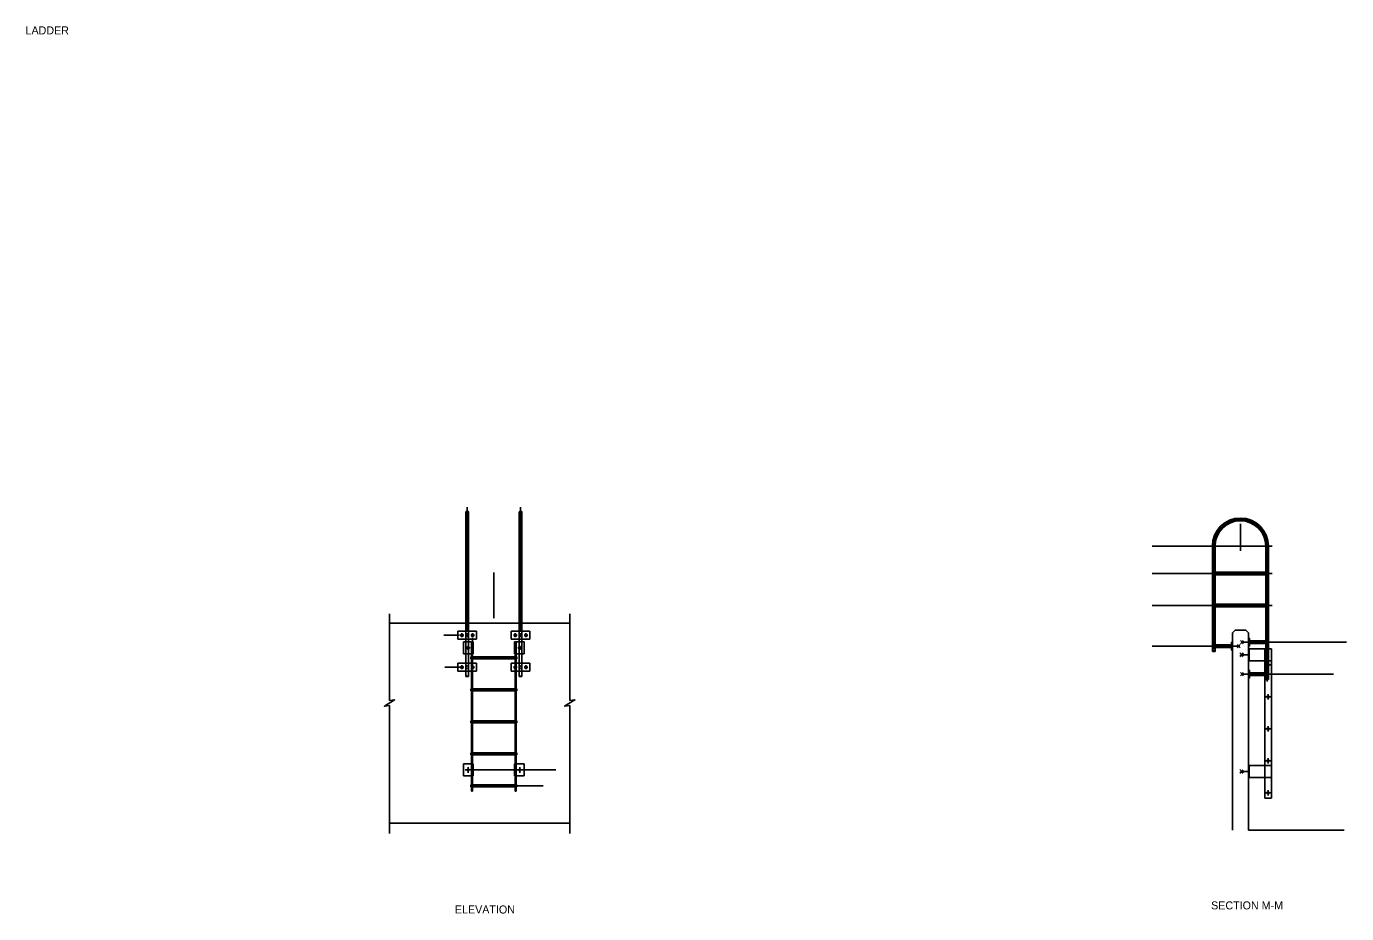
# Model space of a CAD drawing. Extents: x 703.5 to 787.6, y 470.2 to 529.
# Drawn here: x 746.38 to 787.62, y 471.59 to 499.31 of the extents above; entities that cross this region are included whole.
import ezdxf

# ---------------------------------------------------------------- set-up
doc = ezdxf.new("R2010")
doc.units = 0
doc.layers.add('df_DETAIL', color=7, linetype='Continuous')
doc.layers.add('pp_PRESENTATION', color=7, linetype='Continuous')

msp = doc.modelspace()

# ---------------------------------------------------------------- linework, layer by layer
at = {"layer": 'df_DETAIL'}
for p, q in [((760.11, 484.123), (760.11, 478.998)), ((760.152, 484.289), (760.152, 480.443)), ((760.194, 484.123), (760.194, 478.998)), ((761.777, 484.123), (761.777, 478.998)), ((761.818, 484.289), (761.818, 480.443)), ((761.86, 484.123), (761.86, 478.998)), ((784.301, 482.926), (784.301, 483.772)), ((781.545, 483.075), (785.288, 483.075)), ((783.426, 483.075), (783.426, 479.784)), ((783.467, 483.117), (783.467, 479.843)), ((783.509, 483.075), (783.509, 482.263)), ((785.092, 483.075), (785.092, 482.263)), ((785.134, 478.845), (785.134, 483.117)), ((785.176, 483.075), (785.176, 478.909)), ((760.985, 482.244), (760.985, 480.824)), ((781.545, 482.221), (785.288, 482.221)), ((783.509, 482.263), (785.092, 482.263)), ((783.509, 482.179), (785.092, 482.179)), ((783.509, 482.179), (783.509, 481.263)), ((785.092, 482.179), (785.092, 481.263)), ((783.509, 481.263), (785.092, 481.263)), ((781.545, 481.221), (785.288, 481.221)), ((783.509, 481.18), (785.092, 481.18)), ((783.509, 481.18), (783.509, 479.992)), ((785.092, 481.18), (785.092, 480.117)), ((757.723, 480.664), (763.353, 480.664)), ((759.86, 480.414), (759.86, 480.164)), ((759.86, 480.414), (760.11, 480.414)), ((760.11, 480.414), (760.194, 480.414)), ((760.194, 480.414), (760.444, 480.414)), ((760.444, 480.414), (760.444, 480.164)), ((761.527, 480.414), (761.527, 480.164)), ((761.777, 480.414), (761.527, 480.414)), ((761.86, 480.414), (761.777, 480.414)), ((762.11, 480.414), (761.86, 480.414)), ((762.11, 480.414), (762.11, 480.164)), ((784.051, 480.367), (784.134, 480.45)), ((784.134, 480.45), (784.467, 480.45)), ((784.551, 480.367), (784.467, 480.45)), ((759.897, 480.289), (759.42, 480.289)), ((759.86, 480.164), (760.11, 480.164)), ((759.973, 480.289), (759.924, 480.289)), ((759.992, 480.289), (759.979, 480.289)), ((759.985, 480.302), (759.985, 480.35)), ((759.985, 480.296), (759.985, 480.283)), ((759.985, 480.277), (759.985, 480.228)), ((759.998, 480.289), (760.046, 480.289)), ((760.037, 480.081), (760.037, 479.706)), ((760.037, 480.081), (760.11, 480.081)), ((760.139, 480.289), (760.091, 480.289)), ((760.11, 480.164), (760.194, 480.164)), ((760.11, 480.081), (760.194, 480.081)), ((760.159, 480.289), (760.145, 480.289)), ((760.152, 480.302), (760.152, 480.35)), ((760.152, 480.296), (760.152, 480.283)), ((760.152, 480.277), (760.152, 480.228)), ((760.165, 480.289), (760.213, 480.289)), ((760.194, 480.164), (760.444, 480.164)), ((760.194, 480.081), (760.287, 480.081)), ((760.306, 480.289), (760.258, 480.289)), ((760.287, 480.081), (760.287, 475.414)), ((760.287, 480.081), (760.319, 480.081)), ((760.325, 480.289), (760.312, 480.289)), ((760.319, 480.302), (760.319, 480.35)), ((760.319, 480.296), (760.319, 480.283)), ((760.319, 480.277), (760.319, 480.228)), ((760.319, 480.116), (760.319, 480.208)), ((760.319, 480.081), (760.319, 475.414)), ((760.319, 480.081), (760.339, 480.081)), ((760.331, 480.289), (760.379, 480.289)), ((760.339, 480.081), (760.339, 479.706)), ((761.777, 480.164), (761.527, 480.164)), ((761.639, 480.289), (761.591, 480.289)), ((761.631, 480.081), (761.631, 479.706)), ((761.652, 480.081), (761.631, 480.081)), ((761.645, 480.289), (761.658, 480.289)), ((761.652, 480.302), (761.652, 480.35)), ((761.652, 480.296), (761.652, 480.283)), ((761.652, 480.277), (761.652, 480.228)), ((761.652, 480.081), (761.652, 475.414)), ((761.683, 480.081), (761.652, 480.081)), ((761.665, 480.289), (761.713, 480.289)), ((761.683, 480.081), (761.683, 475.414)), ((761.777, 480.081), (761.683, 480.081)), ((761.806, 480.289), (761.758, 480.289)), ((761.86, 480.164), (761.777, 480.164)), ((761.86, 480.081), (761.777, 480.081)), ((761.812, 480.289), (761.825, 480.289)), ((761.818, 480.302), (761.818, 480.35)), ((761.818, 480.296), (761.818, 480.283)), ((761.818, 480.277), (761.818, 480.228)), ((761.831, 480.289), (761.879, 480.289)), ((762.11, 480.164), (761.86, 480.164)), ((761.933, 480.081), (761.86, 480.081)), ((761.972, 480.289), (761.924, 480.289)), ((761.933, 480.081), (761.933, 479.706)), ((761.979, 480.289), (761.992, 480.289)), ((761.985, 480.302), (761.985, 480.35)), ((761.985, 480.296), (761.985, 480.283)), ((761.985, 480.277), (761.985, 480.228)), ((761.998, 480.289), (762.046, 480.289)), ((783.509, 479.992), (784.019, 479.992)), ((784.019, 480.075), (784.051, 480.075)), ((784.019, 480.075), (784.019, 479.825)), ((784.051, 480.367), (784.051, 474.2)), ((784.183, 479.95), (784.234, 480.001)), ((784.242, 479.95), (784.294, 480.003)), ((784.359, 480.075), (784.307, 480.128)), ((784.359, 480.075), (784.307, 480.022)), ((784.585, 480.075), (784.322, 480.075)), ((784.418, 480.075), (784.367, 480.126)), ((784.418, 480.075), (784.368, 480.025)), ((784.498, 480.075), (787.618, 480.075)), ((784.55, 480.055), (784.55, 480.095)), ((784.551, 474.2), (784.551, 480.367)), ((784.551, 480.2), (784.582, 480.2)), ((784.582, 480.2), (784.582, 479.95)), ((784.582, 480.117), (785.092, 480.117)), ((784.582, 480.034), (785.092, 480.034)), ((785.092, 480.034), (785.092, 479.117)), ((760.037, 479.706), (760.11, 479.706)), ((760.11, 479.706), (760.194, 479.706)), ((760.165, 479.893), (760.117, 479.893)), ((760.185, 479.893), (760.171, 479.893)), ((760.178, 479.906), (760.178, 479.954)), ((760.178, 479.9), (760.178, 479.887)), ((760.178, 479.881), (760.178, 479.833)), ((760.191, 479.893), (760.239, 479.893)), ((760.194, 479.706), (760.287, 479.706)), ((760.287, 479.612), (760.266, 479.612)), ((760.266, 479.612), (760.266, 479.55)), ((760.287, 479.602), (760.266, 479.602)), ((760.266, 479.602), (760.266, 479.56)), ((760.319, 479.706), (760.339, 479.706)), ((760.319, 479.612), (761.652, 479.612)), ((760.319, 479.581), (761.652, 479.581)), ((761.652, 479.706), (761.631, 479.706)), ((761.777, 479.706), (761.683, 479.706)), ((761.683, 479.612), (761.704, 479.612)), ((761.683, 479.602), (761.704, 479.602)), ((761.704, 479.612), (761.704, 479.55)), ((761.704, 479.602), (761.704, 479.56)), ((761.78, 479.893), (761.732, 479.893)), ((761.86, 479.706), (761.777, 479.706)), ((761.786, 479.893), (761.799, 479.893)), ((761.792, 479.906), (761.792, 479.954)), ((761.792, 479.9), (761.792, 479.887)), ((761.792, 479.881), (761.792, 479.833)), ((761.805, 479.893), (761.853, 479.893)), ((761.933, 479.706), (761.86, 479.706)), ((781.545, 479.95), (784.15, 479.95)), ((783.426, 479.799), (783.509, 479.799)), ((783.426, 479.784), (783.509, 479.784)), ((783.509, 479.909), (783.509, 479.784)), ((783.509, 479.909), (784.019, 479.909)), ((784.016, 479.95), (784.279, 479.95)), ((784.019, 479.825), (784.051, 479.825)), ((784.051, 479.93), (784.051, 479.97)), ((784.183, 479.95), (784.233, 479.9)), ((784.242, 479.95), (784.294, 479.897)), ((784.341, 479.68), (784.284, 479.738)), ((784.341, 479.68), (784.284, 479.622)), ((784.589, 479.68), (784.301, 479.68)), ((784.406, 479.68), (784.35, 479.624)), ((784.406, 479.68), (784.351, 479.735)), ((784.551, 479.95), (784.582, 479.95)), ((784.551, 479.867), (785.061, 479.867)), ((784.551, 479.702), (784.551, 479.657)), ((784.571, 479.867), (784.571, 479.492)), ((785.061, 479.867), (785.269, 479.867)), ((785.061, 479.867), (785.061, 479.117)), ((785.269, 479.867), (785.269, 475.2)), ((759.924, 479.289), (759.447, 479.289)), ((759.86, 479.414), (759.86, 479.164)), ((759.86, 479.414), (760.11, 479.414)), ((759.86, 479.164), (760.11, 479.164)), ((759.973, 479.289), (759.924, 479.289)), ((759.979, 479.289), (759.992, 479.289)), ((759.985, 479.302), (759.985, 479.35)), ((759.985, 479.296), (759.985, 479.283)), ((759.985, 479.277), (759.985, 479.228)), ((759.998, 479.289), (760.046, 479.289)), ((760.11, 479.414), (760.194, 479.414)), ((760.11, 479.164), (760.194, 479.164)), ((760.194, 479.414), (760.287, 479.414)), ((760.194, 479.164), (760.287, 479.164)), ((760.306, 479.289), (760.258, 479.289)), ((760.287, 479.56), (760.266, 479.56)), ((760.287, 479.55), (760.266, 479.55)), ((760.287, 479.414), (760.319, 479.414)), ((760.287, 479.164), (760.319, 479.164)), ((760.325, 479.289), (760.312, 479.289)), ((760.319, 479.55), (761.652, 479.55)), ((760.319, 479.414), (760.444, 479.414)), ((760.319, 479.302), (760.319, 479.35)), ((760.319, 479.296), (760.319, 479.283)), ((760.319, 479.277), (760.319, 479.228)), ((760.319, 479.164), (760.444, 479.164)), ((760.331, 479.289), (760.379, 479.289)), ((760.444, 479.414), (760.444, 479.164)), ((761.527, 479.414), (761.527, 479.164)), ((761.652, 479.414), (761.527, 479.414)), ((761.652, 479.164), (761.527, 479.164)), ((761.639, 479.289), (761.591, 479.289)), ((761.645, 479.289), (761.658, 479.289)), ((761.683, 479.414), (761.652, 479.414)), ((761.652, 479.302), (761.652, 479.35)), ((761.652, 479.296), (761.652, 479.283)), ((761.652, 479.277), (761.652, 479.228)), ((761.683, 479.164), (761.652, 479.164)), ((761.665, 479.289), (761.713, 479.289)), ((761.683, 479.56), (761.704, 479.56)), ((761.683, 479.55), (761.704, 479.55)), ((761.777, 479.414), (761.683, 479.414)), ((761.777, 479.164), (761.683, 479.164)), ((761.86, 479.414), (761.777, 479.414)), ((761.86, 479.164), (761.777, 479.164)), ((762.11, 479.414), (761.86, 479.414)), ((762.11, 479.164), (761.86, 479.164)), ((761.972, 479.289), (761.924, 479.289)), ((761.992, 479.289), (761.979, 479.289)), ((761.985, 479.302), (761.985, 479.35)), ((761.985, 479.296), (761.985, 479.283)), ((761.985, 479.277), (761.985, 479.228)), ((761.998, 479.289), (762.046, 479.289)), ((762.11, 479.414), (762.11, 479.164)), ((784.551, 479.492), (785.061, 479.492)), ((784.551, 479.2), (784.582, 479.2)), ((784.582, 479.2), (784.582, 478.95)), ((785.061, 479.492), (785.269, 479.492)), ((785.073, 479.367), (785.136, 479.367)), ((785.153, 479.367), (785.165, 479.367)), ((785.165, 479.453), (785.165, 479.396)), ((785.165, 479.367), (785.165, 479.38)), ((785.165, 479.367), (785.178, 479.367)), ((785.165, 479.355), (785.165, 479.367)), ((785.165, 479.282), (785.165, 479.338)), ((785.257, 479.367), (785.194, 479.367)), ((760.194, 479.013), (760.11, 479.013)), ((760.194, 478.998), (760.11, 478.998)), ((761.777, 479.013), (761.86, 479.013)), ((761.777, 478.998), (761.86, 478.998)), ((784.359, 479.075), (784.307, 479.128)), ((784.359, 479.075), (784.307, 479.022)), ((784.585, 479.075), (784.322, 479.075)), ((784.418, 479.075), (784.367, 479.126)), ((784.418, 479.075), (784.368, 479.025)), ((784.498, 479.075), (787.206, 479.075)), ((784.55, 479.055), (784.55, 479.095)), ((784.551, 478.95), (784.582, 478.95)), ((784.582, 479.117), (785.092, 479.117)), ((784.582, 479.034), (785.092, 479.034)), ((785.061, 479.117), (785.061, 479.034)), ((785.061, 479.034), (785.061, 475.2)), ((785.092, 479.034), (785.092, 478.909)), ((785.092, 478.924), (785.176, 478.924)), ((785.092, 478.909), (785.176, 478.909)), ((760.287, 478.612), (760.266, 478.612)), ((760.266, 478.612), (760.266, 478.55)), ((760.287, 478.612), (760.266, 478.612)), ((760.266, 478.612), (760.266, 478.55)), ((760.287, 478.602), (760.266, 478.602)), ((760.266, 478.602), (760.266, 478.56)), ((760.287, 478.602), (760.266, 478.602)), ((760.266, 478.602), (760.266, 478.56)), ((760.287, 478.56), (760.266, 478.56)), ((760.287, 478.56), (760.266, 478.56)), ((760.287, 478.55), (760.266, 478.55)), ((760.287, 478.55), (760.266, 478.55)), ((760.319, 478.612), (761.652, 478.612)), ((760.319, 478.612), (761.652, 478.612)), ((760.319, 478.581), (761.652, 478.581)), ((760.319, 478.581), (761.652, 478.581)), ((760.319, 478.55), (761.652, 478.55)), ((760.319, 478.55), (761.652, 478.55)), ((761.683, 478.612), (761.704, 478.612)), ((761.683, 478.612), (761.704, 478.612)), ((761.683, 478.602), (761.704, 478.602)), ((761.683, 478.602), (761.704, 478.602)), ((761.683, 478.56), (761.704, 478.56)), ((761.683, 478.56), (761.704, 478.56)), ((761.683, 478.55), (761.704, 478.55)), ((761.683, 478.55), (761.704, 478.55)), ((761.704, 478.612), (761.704, 478.55)), ((761.704, 478.612), (761.704, 478.55)), ((761.704, 478.602), (761.704, 478.56)), ((761.704, 478.602), (761.704, 478.56)), ((785.073, 478.367), (785.136, 478.367)), ((785.153, 478.367), (785.165, 478.367)), ((785.165, 478.453), (785.165, 478.396)), ((785.165, 478.367), (785.165, 478.38)), ((785.165, 478.367), (785.178, 478.367)), ((785.165, 478.355), (785.165, 478.367)), ((785.257, 478.367), (785.194, 478.367)), ((785.165, 478.282), (785.165, 478.338)), ((760.287, 477.612), (760.266, 477.612)), ((760.266, 477.612), (760.266, 477.55)), ((760.287, 477.602), (760.266, 477.602)), ((760.266, 477.602), (760.266, 477.56)), ((760.287, 477.56), (760.266, 477.56)), ((760.287, 477.55), (760.266, 477.55)), ((760.319, 477.612), (761.652, 477.612)), ((760.319, 477.581), (761.652, 477.581)), ((760.319, 477.55), (761.652, 477.55)), ((761.683, 477.612), (761.704, 477.612)), ((761.683, 477.602), (761.704, 477.602)), ((761.683, 477.56), (761.704, 477.56)), ((761.683, 477.55), (761.704, 477.55)), ((761.704, 477.612), (761.704, 477.55)), ((761.704, 477.602), (761.704, 477.56)), ((785.073, 477.367), (785.136, 477.367)), ((785.153, 477.367), (785.165, 477.367)), ((785.165, 477.453), (785.165, 477.396)), ((785.165, 477.367), (785.165, 477.38)), ((785.165, 477.367), (785.178, 477.367)), ((785.165, 477.355), (785.165, 477.367)), ((785.165, 477.282), (785.165, 477.338)), ((785.257, 477.367), (785.194, 477.367)), ((760.287, 476.612), (760.266, 476.612)), ((760.266, 476.612), (760.266, 476.55)), ((760.287, 476.602), (760.266, 476.602)), ((760.266, 476.602), (760.266, 476.56)), ((760.287, 476.56), (760.266, 476.56)), ((760.287, 476.55), (760.266, 476.55)), ((760.319, 476.612), (761.652, 476.612)), ((760.319, 476.581), (761.652, 476.581)), ((760.319, 476.55), (761.652, 476.55)), ((761.683, 476.612), (761.704, 476.612)), ((761.683, 476.602), (761.704, 476.602)), ((761.683, 476.56), (761.704, 476.56)), ((761.683, 476.55), (761.704, 476.55)), ((761.704, 476.612), (761.704, 476.55)), ((761.704, 476.602), (761.704, 476.56)), ((785.073, 476.367), (785.136, 476.367)), ((785.153, 476.367), (785.165, 476.367)), ((785.165, 476.453), (785.165, 476.396)), ((785.165, 476.367), (785.165, 476.38)), ((785.165, 476.367), (785.178, 476.367)), ((785.165, 476.355), (785.165, 476.367)), ((785.165, 476.282), (785.165, 476.338)), ((785.257, 476.367), (785.194, 476.367)), ((760.037, 476.269), (760.037, 475.894)), ((760.037, 476.269), (760.287, 476.269)), ((760.037, 475.894), (760.287, 475.894)), ((760.087, 476.081), (760.152, 476.081)), ((760.165, 476.081), (760.191, 476.081)), ((760.178, 476.107), (760.178, 476.172)), ((760.178, 476.068), (760.178, 476.094)), ((760.178, 475.99), (760.178, 476.055)), ((760.204, 476.081), (760.27, 476.081)), ((760.319, 476.269), (760.339, 476.269)), ((760.319, 475.894), (760.339, 475.894)), ((760.339, 476.269), (760.339, 475.894)), ((760.356, 476.081), (762.922, 476.081)), ((761.631, 476.269), (761.631, 475.894)), ((761.652, 476.269), (761.631, 476.269)), ((761.652, 475.894), (761.631, 475.894)), ((761.933, 476.269), (761.683, 476.269)), ((761.933, 475.894), (761.683, 475.894)), ((761.767, 476.081), (761.7, 476.081)), ((761.805, 476.081), (761.779, 476.081)), ((761.792, 476.107), (761.792, 476.172)), ((761.792, 476.068), (761.792, 476.094)), ((761.792, 475.99), (761.792, 476.055)), ((761.883, 476.081), (761.818, 476.081)), ((761.933, 476.269), (761.933, 475.894)), ((784.341, 476.034), (784.284, 476.092)), ((784.341, 476.034), (784.284, 475.976)), ((784.589, 476.034), (784.301, 476.034)), ((784.406, 476.034), (784.35, 475.978)), ((784.406, 476.034), (784.351, 476.089)), ((784.551, 476.221), (785.061, 476.221)), ((784.551, 476.056), (784.551, 476.012)), ((784.571, 476.221), (784.571, 475.846)), ((785.061, 476.221), (785.269, 476.221)), ((760.287, 475.612), (760.266, 475.612)), ((760.266, 475.612), (760.266, 475.55)), ((760.287, 475.602), (760.266, 475.602)), ((760.266, 475.602), (760.266, 475.56)), ((760.287, 475.56), (760.266, 475.56)), ((760.287, 475.55), (760.266, 475.55)), ((760.319, 475.612), (761.652, 475.612)), ((760.319, 475.581), (761.652, 475.581)), ((760.319, 475.55), (761.652, 475.55)), ((761.683, 475.612), (761.704, 475.612)), ((761.683, 475.602), (761.704, 475.602)), ((761.683, 475.56), (761.704, 475.56)), ((761.683, 475.55), (761.704, 475.55)), ((761.704, 475.612), (761.704, 475.55)), ((761.704, 475.602), (761.704, 475.56)), ((761.735, 475.581), (762.52, 475.581)), ((784.551, 475.846), (785.061, 475.846)), ((785.061, 475.846), (785.269, 475.846)), ((785.165, 475.453), (785.165, 475.396)), ((760.287, 475.414), (760.319, 475.414)), ((761.652, 475.414), (761.683, 475.414)), ((785.061, 475.2), (785.269, 475.2)), ((785.073, 475.367), (785.136, 475.367)), ((785.153, 475.367), (785.165, 475.367)), ((785.165, 475.367), (785.165, 475.38)), ((785.165, 475.367), (785.178, 475.367)), ((785.165, 475.355), (785.165, 475.367)), ((785.165, 475.282), (785.165, 475.338)), ((785.257, 475.367), (785.194, 475.367)), ((757.723, 474.414), (763.353, 474.414)), ((784.551, 474.2), (787.545, 474.2))]:
    msp.add_line(p, q, dxfattribs=at)
for centre, radius in [((759.985, 480.289), 0.0365), ((760.152, 480.289), 0.0417), ((760.319, 480.289), 0.0365), ((761.652, 480.289), 0.0365), ((761.818, 480.289), 0.0417), ((761.985, 480.289), 0.0365), ((760.178, 479.893), 0.0365), ((761.792, 479.893), 0.0365), ((759.985, 479.289), 0.0365), ((760.152, 479.289), 0.0417), ((761.818, 479.289), 0.0417), ((761.985, 479.289), 0.0365), ((785.165, 478.367), 0.0333), ((785.165, 477.367), 0.0333), ((785.165, 476.367), 0.0333), ((760.178, 476.081), 0.026), ((761.792, 476.081), 0.026), ((785.165, 475.367), 0.0333)]:
    msp.add_circle(centre, radius, dxfattribs=at)
for centre, radius, start, end in [((760.152, 484.123), 0.0417, 90, 180), ((760.152, 484.123), 0.0417, 0, 90), ((761.818, 484.123), 0.0417, 90, 180), ((761.818, 484.123), 0.0417, 0, 90), ((783.574, 482.221), 0.0772, 147.342, 212.658), ((785.027, 482.221), 0.0772, 327.342, 32.658), ((783.574, 481.221), 0.0772, 147.342, 212.658), ((785.027, 481.221), 0.0772, 327.342, 32.658), ((783.574, 479.95), 0.0772, 147.342, 212.658), ((785.027, 480.075), 0.0772, 327.342, 32.658), ((760.319, 479.289), 0.0365, 90, 270), ((760.319, 479.289), 0.0365, 270, 90), ((761.652, 479.289), 0.0365, 90, 270), ((761.652, 479.289), 0.0365, 270, 90), ((785.165, 479.367), 0.0333, 71.79, 288.21), ((785.165, 479.367), 0.0333, 288.21, 71.79), ((785.027, 479.075), 0.0772, 327.342, 32.658)]:
    msp.add_arc(centre, radius, start, end, dxfattribs=at)
at = {"layer": 'pp_PRESENTATION'}
for p, q in [((757.723, 478.47), (757.723, 480.96)), ((763.353, 478.47), (763.353, 480.96)), ((757.723, 478.25), (757.723, 478.47)), ((763.353, 478.25), (763.353, 478.47)), ((757.723, 477.87), (757.723, 478.09)), ((763.353, 477.87), (763.353, 478.09)), ((757.723, 477.87), (757.723, 474.097)), ((763.353, 477.87), (763.353, 474.097))]:
    msp.add_line(p, q, dxfattribs=at)
for points in [[(757.723, 478.25), (757.883, 478.27), (757.563, 478.07), (757.723, 478.09)], [(763.353, 478.25), (763.513, 478.27), (763.193, 478.07), (763.353, 478.09)]]:
    msp.add_lwpolyline(points, dxfattribs=at)
for radius in [0.875, 0.833, 0.792]:
    msp.add_arc((784.301, 483.075), radius, 0, 180, dxfattribs=at)

# ---------------------------------------------------------------- texts
at = {"layer": 'df_DETAIL'}
for s, p in [('LADDER', (746.354, 499.057)), ('ELEVATION', (759.765, 471.597)), ('SECTION M-M', (783.386, 471.725))]:
    msp.add_text(s, height=0.25, dxfattribs=at).set_placement(p)

doc.saveas('drawing.dxf')
